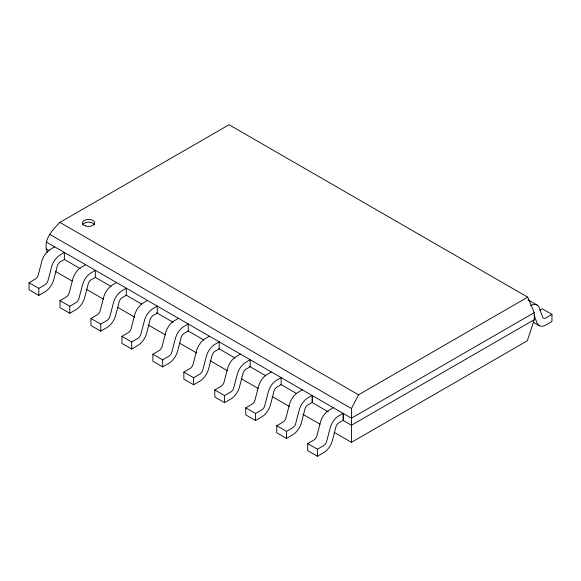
<?xml version="1.0" encoding="UTF-8"?>
<svg xmlns="http://www.w3.org/2000/svg" width="581" height="581" viewBox="0 0 581 581"><rect width="100%" height="100%" fill="white"/><g stroke="black" fill="none" stroke-linecap="round" stroke-linejoin="round"><path stroke-width="0.87" d="M47.352 252.394C42.369 240.672 52.261 230.076 59.908 222.4L229.059 124.741L527.701 297.152L534.273 312.636L534.273 319.673L527.323 340.786L351.454 442.33L334.184 432.358M351.454 442.33L351.454 408.552L358.55 394.811L527.701 297.152M54.65 246.831L49.588 249.801A13.21 7.626 -60 0 0 42.093 260.266L38.143 275.35A4.539 2.622 -60 0 1 35.572 278.931L29.05 282.722L29.05 289.759L38.804 295.388L44.991 291.815A13.167 7.604 -60 0 0 53.764 279.599L57.243 266.134A4.583 2.644 -60 0 1 60.293 261.871L64.397 259.496L80.105 268.567M29.05 282.722L38.804 288.35L45.318 284.559A4.539 2.622 -60 0 0 47.889 280.979L51.847 265.895A13.21 7.626 -60 0 1 59.335 255.429L64.397 252.459L64.397 259.496M85.61 264.704L80.548 267.674A13.21 7.626 -60 0 0 73.053 278.139L69.103 293.223A4.539 2.622 -60 0 1 66.532 296.804L60.01 300.595L60.01 307.632L69.764 313.268L75.951 309.688A13.167 7.604 -60 0 0 84.724 297.472L88.203 284.007A4.583 2.644 -60 0 1 91.253 279.744L95.357 277.377L111.073 286.448M60.01 300.595L69.764 306.231L76.278 302.432A4.539 2.622 -60 0 0 78.849 298.859L82.807 283.775A13.21 7.626 -60 0 1 90.295 273.31L95.357 270.339L95.357 277.377M116.57 282.584L111.508 285.554A13.21 7.626 -60 0 0 104.014 296.019L100.063 311.104A4.539 2.622 -60 0 1 97.492 314.677L90.97 318.475L90.97 325.513L100.724 331.141L106.911 327.568A13.167 7.604 -60 0 0 115.684 315.352L119.163 301.888A4.583 2.644 -60 0 1 122.213 297.617L126.317 295.25L126.317 288.212L121.255 291.183A13.21 7.626 -60 0 0 113.767 301.648L109.809 316.732A4.539 2.622 -60 0 1 107.245 320.305L100.724 324.104L90.97 318.475M147.53 300.457L142.468 303.427A13.21 7.626 -60 0 0 134.974 313.893L131.023 328.977A4.539 2.622 -60 0 1 128.452 332.557L121.93 336.348L121.93 343.386L131.684 349.014L137.871 345.441A13.167 7.604 -60 0 0 146.644 333.225L150.123 319.761A4.583 2.644 -60 0 1 153.173 315.49L157.277 313.123L157.277 306.085L152.215 309.056A13.21 7.626 -60 0 0 144.727 319.521L140.769 334.605A4.539 2.622 -60 0 1 138.205 338.186L131.684 341.977L121.93 336.348M178.49 318.33L173.428 321.3A13.21 7.626 -60 0 0 165.934 331.766L161.983 346.85A4.539 2.622 -60 0 1 159.412 350.43L152.89 354.221L152.89 361.259L162.644 366.887L168.831 363.314A13.167 7.604 -60 0 0 177.604 351.098L181.083 337.634A4.583 2.644 -60 0 1 184.141 333.363L188.237 330.996L188.237 323.958L183.175 326.929A13.21 7.626 -60 0 0 175.687 337.394L171.729 352.478A4.539 2.622 -60 0 1 169.165 356.059L162.644 359.85L152.89 354.221M209.45 336.203L204.389 339.173A13.21 7.626 -60 0 0 196.894 349.639L192.943 364.723A4.539 2.622 -60 0 1 190.372 368.303L183.85 372.094L183.85 379.132L193.604 384.76L199.791 381.187A13.167 7.604 -60 0 0 208.564 368.971L212.043 355.507A4.583 2.644 -60 0 1 215.101 351.244L219.197 348.876L219.197 341.839L214.142 344.802A13.21 7.626 -60 0 0 206.647 355.274L202.689 370.358A4.539 2.622 -60 0 1 200.125 373.932L193.604 377.723L183.85 372.094M240.411 354.083L235.349 357.054A13.21 7.626 -60 0 0 227.854 367.519L223.903 382.603A4.539 2.622 -60 0 1 221.332 386.176L214.81 389.974L214.81 397.012L224.564 402.64L230.751 399.06A13.167 7.604 -60 0 0 239.532 386.844L243.003 373.387A4.583 2.644 -60 0 1 246.061 369.117L250.157 366.749L250.157 359.712L245.102 362.682A13.21 7.626 -60 0 0 237.607 373.147L233.649 388.231A4.539 2.622 -60 0 1 231.085 391.805L224.564 395.603L214.81 389.974M271.371 371.956L266.309 374.927A13.21 7.626 -60 0 0 258.814 385.392L254.863 400.476A4.539 2.622 -60 0 1 252.292 404.049L245.77 407.847L245.77 414.885L255.524 420.513L261.711 416.94A13.167 7.604 -60 0 0 270.492 404.725L273.963 391.26A4.583 2.644 -60 0 1 277.021 386.99L281.117 384.622L281.117 377.585L276.062 380.555A13.21 7.626 -60 0 0 268.567 391.02L264.616 406.104A4.539 2.622 -60 0 1 262.046 409.685L255.524 413.476L245.77 407.847M302.331 389.829L297.269 392.8A13.21 7.626 -60 0 0 289.774 403.265L285.823 418.349A4.539 2.622 -60 0 1 283.252 421.929L276.73 425.72L276.73 432.758L286.484 438.386L292.671 434.813A13.167 7.604 -60 0 0 301.452 422.598L304.923 409.133A4.583 2.644 -60 0 1 307.981 404.863L312.077 402.495L312.077 395.458L307.022 398.428A13.21 7.626 -60 0 0 299.527 408.893L295.576 423.977A4.539 2.622 -60 0 1 293.006 427.558L286.484 431.349L276.73 425.72M333.291 407.702L328.229 410.673A13.21 7.626 -60 0 0 320.734 421.138L316.783 436.222A4.539 2.622 -60 0 1 314.212 439.802L307.69 443.593L307.69 450.631L317.444 456.259L323.639 452.686A13.167 7.604 -60 0 0 332.412 440.471L335.883 427.006A4.583 2.644 -60 0 1 338.941 422.743L343.037 420.375L343.037 413.338L337.982 416.301A13.21 7.626 -60 0 0 330.487 426.766L326.537 441.85A4.539 2.622 -60 0 1 323.966 445.431L317.444 449.222L307.69 443.593M534.273 312.636L351.454 418.189L46.233 241.979M539.938 310.072L542.196 308.765L551.95 314.394L551.95 321.431L545.755 325.011A13.167 7.604 -60 0 1 536.982 322.927L534.092 315.047M534.273 319.673L351.454 425.227L343.531 420.651L343.531 413.614M551.95 314.394L545.428 318.134A4.539 2.622 -60 0 1 542.857 317.524L538.907 307A13.21 7.626 -60 0 0 531.412 305.192L530.613 305.606M528.245 299.956L537.302 305.185M532.951 322.063L538.95 325.527M59.908 222.4L358.55 394.811M49.523 234.237L351.454 408.552M46.233 249.017L49.298 250.781M126.004 295.068L141.72 304.139M156.652 312.76L173.153 322.288M188.084 330.909L203.8 339.987M218.732 348.607L235.232 358.128M249.38 366.299L265.88 375.827M280.812 384.448L296.528 393.519M328.28 411.849L312.571 402.778L312.571 395.741M55.544 271.487L72.022 281.001M86.155 289.156L103.418 299.128M117.551 307.284L134.814 317.255M148.162 324.961L165.425 334.925M179.558 343.088L196.821 353.052M210.169 360.757L227.432 370.729M241.565 378.885L258.044 388.398M272.177 396.562L289.44 406.526M302.788 414.231L320.051 424.203M317.444 449.222L317.444 456.259M286.484 431.349L286.484 438.386M255.524 413.476L255.524 420.513M224.564 395.603L224.564 402.64M193.604 377.723L193.604 384.76M162.644 359.85L162.644 366.887M131.684 341.977L131.684 349.014M100.724 324.104L100.724 331.141M69.764 306.231L69.764 313.268M38.804 288.35L38.804 295.388M82.72 224.796A6.101 3.522 0 0 1 88.617 222.182A6.101 3.522 0 0 1 94.507 224.796M528.165 300.043A13.21 7.626 -60 0 1 528.703 300.653M85.56 225.944A6.101 3.522 0 0 0 94.718 222.893A6.101 3.522 0 0 0 85.56 219.843A6.101 3.522 0 0 0 85.56 225.944"/></g></svg>
